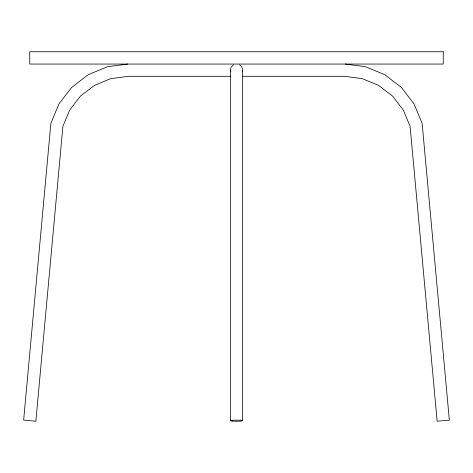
<?xml version="1.0" encoding="UTF-8"?>
<svg xmlns="http://www.w3.org/2000/svg" width="473" height="473" viewBox="0 0 473 473"><rect width="100%" height="100%" fill="white"/><g stroke="black" fill="none" stroke-linecap="round" stroke-linejoin="round"><path stroke-width="0.71" d="M230.345 420.692L230.345 70.205L231.173 67.142L233.426 64.902M242.442 71.79C243.134 69.17 241.922 66.261 239.575 64.902M127.805 64.044L107.495 66.717L88.197 74.71L71.624 87.428L58.906 104.001L50.865 123.418L23.65 420.101L35.853 421.218L62.897 126.386L69.608 110.185L80.363 96.173L94.375 85.418L110.694 78.66L128.603 76.301L230.588 76.301M242.413 76.301L344.397 76.301L362.306 78.66L378.625 85.418L392.637 96.173L403.392 110.185L410.103 126.386L437.147 421.218L449.35 420.101L422.135 123.418L414.094 104.001L401.376 87.428L384.803 74.71L365.505 66.717L345.195 64.044M230.345 70.205L230.558 71.79M242.655 70.205L242.655 420.692M443.248 51.746L29.752 51.746L29.752 64.056L443.248 64.056L443.248 51.746M232.16 421.088A6.143 0.562 0 0 0 242.43 420.84A6.143 0.562 0 0 0 234.904 420.154A6.143 0.562 0 0 0 232.16 421.088"/></g></svg>
